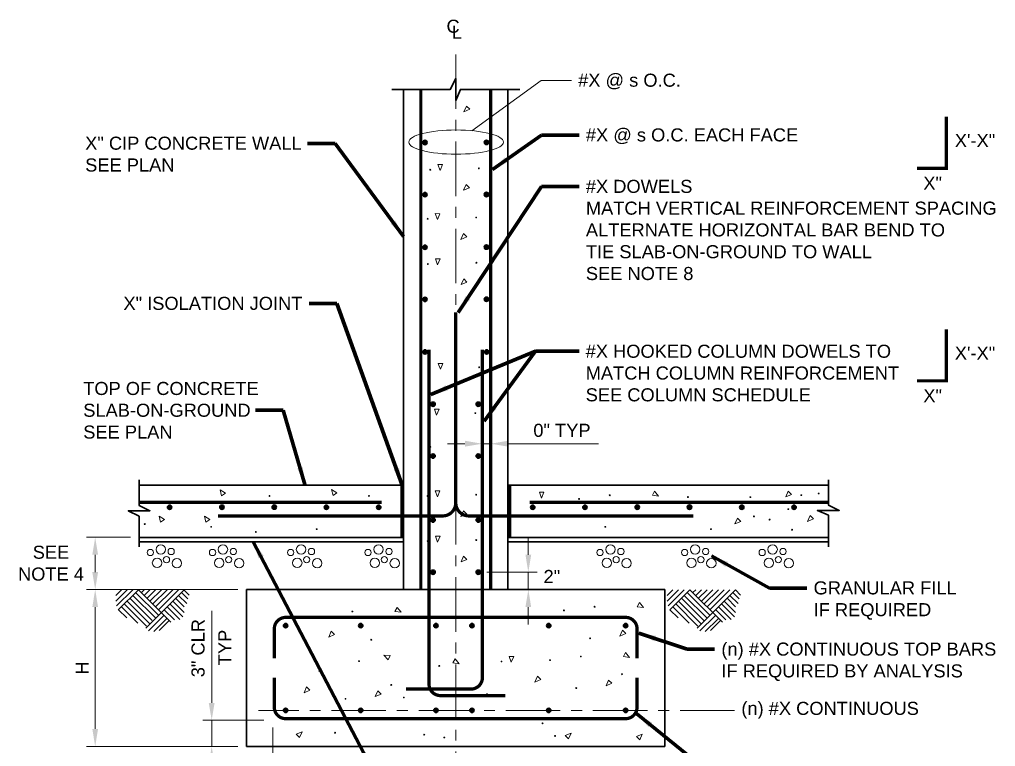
# Model space of a CAD drawing. Header units: inches. Extents: x 567 to 679, y 1933 to 2068.
# Drawn here: x 567.5 to 679.5, y 1984.3 to 2067.8 of the extents above; entities that cross this region are included whole.
import ezdxf

# ---------------------------------------------------------------- set-up
doc = ezdxf.new("R2010")
doc.units = ezdxf.units.IN
doc.header["$LTSCALE"] = 5
doc.header["$MEASUREMENT"] = 0
doc.linetypes.add('CENTER', pattern=[2, 1.25, -0.25, 0.25, -0.25])
doc.linetypes.add('HIDDEN', pattern=[0.375, 0.25, -0.125])
for name, color, linetype, lineweight in [('S-ANNO-DIMS', 1, 'Continuous', 20), ('S-ANNO-TEXT', 7, 'Continuous', 20), ('S-DELT-PATT', 7, 'Continuous', 15), ('S-DETL', 3, 'Continuous', 30), ('S-GRID', 9, 'CENTER', 20)]:
    doc.layers.add(name, color=color, linetype=linetype, lineweight=lineweight)
doc.styles.add('Romans', font='arial.ttf')
doc.dimstyles.get("Standard").update_dxf_attribs({"dimtxt": 0.18, "dimasz": 0.18, "dimexe": 0.18, "dimexo": 0.0625, "dimgap": 0.09, "dimtad": 0, "dimtih": 1, "dimtoh": 1, "dimdec": 4, "dimzin": 0, "dimdsep": 46, "dimtxsty": 'Standard', "dimcen": 0.09, "dimadec": 0, "dimazin": 0, "dimtfac": 1, "dimtdec": 4, "dimtofl": 0, "dimtmove": 0, "dimatfit": 3, "dimfxl": 1, "dimtolj": 1, "dimtzin": 0, "dimarcsym": 0})

# ---------------------------------------------------------------- blocks, each defined once
blk = doc.blocks.new('*D0')
at = {"layer": 'Defpoints', "color": 0, "transparency": 16777216}
for p in [(593.56, 2002.32), (576.19, 1984.32), (593.56, 1984.32)]:
    blk.add_point(p, dxfattribs=at)
at = {"layer": 'S-ANNO-DIMS', "transparency": 16777216}
for p, q in [((592.56, 2002.32), (575.19, 2002.32)), ((576.19, 2000.32), (576.19, 1986.32)), ((592.56, 1984.32), (575.19, 1984.32))]:
    blk.add_line(p, q, dxfattribs=at)
for points in [[(575.86, 2000.32), (576.52, 2000.32), (576.19, 2002.32)], [(575.86, 1986.32), (576.52, 1986.32), (576.19, 1984.32)]]:
    blk.add_solid(points, dxfattribs=at)
at = {"layer": 'S-ANNO-DIMS', "transparency": 16777216, "insert": (574.69, 1993.32), "char_height": 1.5, "attachment_point": 5, "rotation": 90, "style": 'Romans'}
blk.add_mtext('\\A1;H', dxfattribs=at)
blk = doc.blocks.new('*D1')
at = {"layer": 'Defpoints', "color": 0, "transparency": 16777216}
for p in [(581.23, 2008.32), (576.19, 2002.32), (593.56, 2002.32)]:
    blk.add_point(p, dxfattribs=at)
at = {"layer": 'S-ANNO-DIMS', "transparency": 16777216}
for p, q in [((580.23, 2008.32), (575.19, 2008.32)), ((576.19, 2006.32), (576.19, 2004.32)), ((592.56, 2002.32), (575.19, 2002.32))]:
    blk.add_line(p, q, dxfattribs=at)
for points in [[(575.86, 2006.32), (576.52, 2006.32), (576.19, 2008.32)], [(575.86, 2004.32), (576.52, 2004.32), (576.19, 2002.32)]]:
    blk.add_solid(points, dxfattribs=at)
blk = doc.blocks.new('*D2')
at = {"layer": 'Defpoints', "color": 0, "transparency": 16777216}
for p in [(593.56, 1984.32), (641.56, 1984.32), (593.56, 1962.74)]:
    blk.add_point(p, dxfattribs=at)
at = {"layer": 'S-ANNO-DIMS', "transparency": 16777216}
for p, q in [((593.56, 1983.32), (593.56, 1961.74)), ((641.56, 1983.32), (641.56, 1961.74)), ((639.56, 1962.74), (595.56, 1962.74))]:
    blk.add_line(p, q, dxfattribs=at)
for points in [[(595.56, 1963.07), (595.56, 1962.41), (593.56, 1962.74)], [(639.56, 1963.07), (639.56, 1962.41), (641.56, 1962.74)]]:
    blk.add_solid(points, dxfattribs=at)
at = {"layer": 'S-ANNO-DIMS', "transparency": 16777216, "insert": (617.56, 1964.24), "char_height": 1.5, "attachment_point": 5, "style": 'Romans'}
blk.add_mtext('\\A1;B', dxfattribs=at)
blk = doc.blocks.new('*D3')
at = {"layer": 'Defpoints', "color": 0, "transparency": 16777216}
for p in [(596.56, 1987.32), (589.56, 1984.32), (593.56, 1984.32)]:
    blk.add_point(p, dxfattribs=at)
at = {"layer": 'S-ANNO-DIMS', "transparency": 16777216}
for p, q in [((589.56, 1989.32), (589.56, 1999.89)), ((595.56, 1987.32), (588.56, 1987.32)), ((589.56, 1984.32), (589.56, 1987.32)), ((592.56, 1984.32), (588.56, 1984.32)), ((589.56, 1982.32), (589.56, 1980.32))]:
    blk.add_line(p, q, dxfattribs=at)
for points in [[(589.22, 1989.32), (589.89, 1989.32), (589.56, 1987.32)], [(589.22, 1982.32), (589.89, 1982.32), (589.56, 1984.32)]]:
    blk.add_solid(points, dxfattribs=at)
at = {"layer": 'S-ANNO-DIMS', "transparency": 16777216, "insert": (588, 1995.6), "char_height": 1.5, "attachment_point": 5, "rotation": 90, "style": 'Romans'}
blk.add_mtext('\\A1;3" CLR', dxfattribs=at)
blk = doc.blocks.new('*D4')
at = {"layer": 'Defpoints', "color": 0, "transparency": 16777216}
for p in [(596.56, 1987.5), (593.56, 1981.58), (593.56, 1967.5)]:
    blk.add_point(p, dxfattribs=at)
at = {"layer": 'S-ANNO-DIMS', "transparency": 16777216}
for p, q in [((596.56, 1986.5), (596.56, 1966.5)), ((593.56, 1980.58), (593.56, 1966.5)), ((591.56, 1967.5), (589.56, 1967.5)), ((593.56, 1967.5), (596.56, 1967.5)), ((598.56, 1967.5), (609.12, 1967.5))]:
    blk.add_line(p, q, dxfattribs=at)
for points in [[(591.56, 1967.84), (591.56, 1967.17), (593.56, 1967.5)], [(598.56, 1967.84), (598.56, 1967.17), (596.56, 1967.5)]]:
    blk.add_solid(points, dxfattribs=at)
at = {"layer": 'S-ANNO-DIMS', "transparency": 16777216, "insert": (604.84, 1969.06), "char_height": 1.5, "attachment_point": 5, "style": 'Romans'}
blk.add_mtext('\\A1;3" CLR', dxfattribs=at)
blk = doc.blocks.new('*D5')
at = {"layer": 'Defpoints', "color": 0, "transparency": 16777216}
for p in [(620.14, 2004.32), (623.56, 2002.32), (625.89, 2002.32)]:
    blk.add_point(p, dxfattribs=at)
at = {"layer": 'S-ANNO-DIMS', "transparency": 16777216}
for p, q in [((625.89, 2006.32), (625.89, 2008.32)), ((621.14, 2004.32), (626.89, 2004.32)), ((625.89, 2004.32), (625.89, 2002.32)), ((624.56, 2002.32), (626.89, 2002.32)), ((625.89, 2000.32), (625.89, 1998.32))]:
    blk.add_line(p, q, dxfattribs=at)
for points in [[(625.56, 2006.32), (626.22, 2006.32), (625.89, 2004.32)], [(625.56, 2000.32), (626.22, 2000.32), (625.89, 2002.32)]]:
    blk.add_solid(points, dxfattribs=at)
blk = doc.blocks.new('*D6')
at = {"layer": 'Defpoints', "color": 0, "transparency": 16777216}
for p in [(621.56, 2031.02), (620.62, 2029.85), (620.62, 2019.06)]:
    blk.add_point(p, dxfattribs=at)
at = {"layer": 'S-ANNO-DIMS', "transparency": 16777216}
for p, q in [((621.56, 2030.02), (621.56, 2018.06)), ((620.62, 2028.85), (620.62, 2018.06)), ((618.62, 2019.06), (616.62, 2019.06)), ((620.62, 2019.06), (621.56, 2019.06)), ((623.56, 2019.06), (633.94, 2019.06))]:
    blk.add_line(p, q, dxfattribs=at)
for points in [[(618.62, 2019.4), (618.62, 2018.73), (620.62, 2019.06)], [(623.56, 2019.4), (623.56, 2018.73), (621.56, 2019.06)]]:
    blk.add_solid(points, dxfattribs=at)
at = {"layer": 'S-ANNO-DIMS', "transparency": 16777216, "insert": (629.75, 2020.59), "char_height": 1.5, "attachment_point": 5, "style": 'Romans'}
blk.add_mtext('\\A1;0" TYP', dxfattribs=at)

msp = doc.modelspace()

# ---------------------------------------------------------------- hatches: boundary and pattern name
at = {"layer": 'S-DETL', "linetype": 'Continuous'}
h = msp.add_hatch(color=256, dxfattribs=at)
h.dxf.hatch_style = 1
h.paths.add_polyline_path([(621.0897026, 2053.8977743), (621.0897026, 2053.3977743, 0.4142135624), (621.3397026, 2053.6477743, 0.4142135624)])
h.paths.add_polyline_path([(621.0897026, 2053.8977743, 0.4142135624), (620.8397026, 2053.6477743, 0.4142135624), (621.0897026, 2053.3977743)])
h = msp.add_hatch(color=256, dxfattribs=at)
h.dxf.hatch_style = 1
h.paths.add_polyline_path([(614.0318544, 2053.8856153), (614.0318544, 2053.3856153, 0.4142135624), (614.2818544, 2053.6356153, 0.4142135624)])
h.paths.add_polyline_path([(614.0318544, 2053.8856153, 0.4142135624), (613.7818544, 2053.6356153, 0.4142135624), (614.0318544, 2053.3856153)])
h = msp.add_hatch(color=256, dxfattribs=at)
h.dxf.hatch_style = 1
h.paths.add_polyline_path([(614.0318544, 2047.9045669), (614.0318544, 2047.4045669, 0.4142135624), (614.2818544, 2047.6545669, 0.4142135624)])
h.paths.add_polyline_path([(614.0318544, 2047.9045669, 0.4142135624), (613.7818544, 2047.6545669, 0.4142135624), (614.0318544, 2047.4045669)])
h = msp.add_hatch(color=256, dxfattribs=at)
h.dxf.hatch_style = 1
h.paths.add_polyline_path([(621.0897026, 2047.9167259), (621.0897026, 2047.4167259, 0.4142135624), (621.3397026, 2047.6667259, 0.4142135624)])
h.paths.add_polyline_path([(621.0897026, 2047.9167259, 0.4142135624), (620.8397026, 2047.6667259, 0.4142135624), (621.0897026, 2047.4167259)])
h = msp.add_hatch(color=256, dxfattribs=at)
h.dxf.hatch_style = 1
h.paths.add_polyline_path([(614.0318544, 2041.8644838), (614.0318544, 2041.3644838, 0.4142135624), (614.2818544, 2041.6144838, 0.4142135624)])
h.paths.add_polyline_path([(614.0318544, 2041.8644838, 0.4142135624), (613.7818544, 2041.6144838, 0.4142135624), (614.0318544, 2041.3644838)])
h = msp.add_hatch(color=256, dxfattribs=at)
h.dxf.hatch_style = 1
h.paths.add_polyline_path([(621.0897026, 2041.8766428), (621.0897026, 2041.3766428, 0.4142135624), (621.3397026, 2041.6266428, 0.4142135624)])
h.paths.add_polyline_path([(621.0897026, 2041.8766428, 0.4142135624), (620.8397026, 2041.6266428, 0.4142135624), (621.0897026, 2041.3766428)])
h = msp.add_hatch(color=256, dxfattribs=at)
h.dxf.hatch_style = 1
h.paths.add_polyline_path([(614.0318544, 2035.8830103), (614.0318544, 2035.3830103, 0.4142135624), (614.2818544, 2035.6330103, 0.4142135624)])
h.paths.add_polyline_path([(614.0318544, 2035.8830103, 0.4142135624), (613.7818544, 2035.6330103, 0.4142135624), (614.0318544, 2035.3830103)])
h = msp.add_hatch(color=256, dxfattribs=at)
h.dxf.hatch_style = 1
h.paths.add_polyline_path([(621.0897026, 2035.8951694), (621.0897026, 2035.3951694, 0.4142135624), (621.3397026, 2035.6451694, 0.4142135624)])
h.paths.add_polyline_path([(621.0897026, 2035.8951694, 0.4142135624), (620.8397026, 2035.6451694, 0.4142135624), (621.0897026, 2035.3951694)])
h = msp.add_hatch(color=256, dxfattribs=at)
h.dxf.hatch_style = 1
h.paths.add_polyline_path([(614.0318544, 2029.8542033), (614.0318544, 2029.3542033, 0.4142135624), (614.2818544, 2029.6042033, 0.4142135624)])
h.paths.add_polyline_path([(614.0318544, 2029.8542033, 0.4142135624), (613.7818544, 2029.6042033, 0.4142135624), (614.0318544, 2029.3542033)])
h = msp.add_hatch(color=256, dxfattribs=at)
h.dxf.hatch_style = 1
h.paths.add_polyline_path([(621.1050406, 2029.8542033), (621.1050406, 2029.3542033, -0.4142135624), (620.8550406, 2029.6042033, -0.4142135624)])
h.paths.add_polyline_path([(621.1050406, 2029.8542033, -0.4142135624), (621.3550406, 2029.6042033, -0.4142135624), (621.1050406, 2029.3542033)])
h = msp.add_hatch(color=256, dxfattribs=at)
h.dxf.hatch_style = 1
h.paths.add_polyline_path([(614.9666817, 2023.8497471), (614.9666817, 2023.3497471, 0.4142135624), (615.2166817, 2023.5997471, 0.4142135624)])
h.paths.add_polyline_path([(614.9666817, 2023.8497471, 0.4142135624), (614.7166817, 2023.5997471, 0.4142135624), (614.9666817, 2023.3497471)])
h = msp.add_hatch(color=256, dxfattribs=at)
h.dxf.hatch_style = 1
h.paths.add_polyline_path([(620.1430069, 2023.8497471), (620.1430069, 2023.3497471, 0.4142135624), (620.3930069, 2023.5997471, 0.4142135624)])
h.paths.add_polyline_path([(620.1430069, 2023.8497471, 0.4142135624), (619.8930069, 2023.5997471, 0.4142135624), (620.1430069, 2023.3497471)])
h = msp.add_hatch(color=256, dxfattribs=at)
h.dxf.hatch_style = 1
h.paths.add_polyline_path([(614.9666817, 2017.8910438), (614.9666817, 2017.3910438, 0.4142135624), (615.2166817, 2017.6410438, 0.4142135624)])
h.paths.add_polyline_path([(614.9666817, 2017.8910438, 0.4142135624), (614.7166817, 2017.6410438, 0.4142135624), (614.9666817, 2017.3910438)])
h = msp.add_hatch(color=256, dxfattribs=at)
h.dxf.hatch_style = 1
h.paths.add_polyline_path([(620.1430069, 2017.8910438), (620.1430069, 2017.3910438, 0.4142135624), (620.3930069, 2017.6410438, 0.4142135624)])
h.paths.add_polyline_path([(620.1430069, 2017.8910438, 0.4142135624), (619.8930069, 2017.6410438, 0.4142135624), (620.1430069, 2017.3910438)])
h = msp.add_hatch(color=256, dxfattribs=at)
h.dxf.hatch_style = 1
h.paths.add_polyline_path([(584.7249284, 2012.0164401), (584.7249284, 2011.5164401, 0.4142135624), (584.9749284, 2011.7664401, 0.4142135624)])
h.paths.add_polyline_path([(584.7249284, 2012.0164401, 0.4142135624), (584.4749284, 2011.7664401, 0.4142135624), (584.7249284, 2011.5164401)])
h = msp.add_hatch(color=256, dxfattribs=at)
h.dxf.hatch_style = 1
h.paths.add_polyline_path([(590.7308713, 2012.0282776), (590.7308713, 2011.5282776, 0.4142135624), (590.9808713, 2011.7782776, 0.4142135624)])
h.paths.add_polyline_path([(590.7308713, 2012.0282776, 0.4142135624), (590.4808713, 2011.7782776, 0.4142135624), (590.7308713, 2011.5282776)])
h = msp.add_hatch(color=256, dxfattribs=at)
h.dxf.hatch_style = 1
h.paths.add_polyline_path([(596.735004, 2012.0327848), (596.735004, 2011.5327848, 0.4142135624), (596.985004, 2011.7827848, 0.4142135624)])
h.paths.add_polyline_path([(596.735004, 2012.0327848, 0.4142135624), (596.485004, 2011.7827848, 0.4142135624), (596.735004, 2011.5327848)])
h = msp.add_hatch(color=256, dxfattribs=at)
h.dxf.hatch_style = 1
h.paths.add_polyline_path([(602.7200138, 2012.0233998), (602.7200138, 2011.5233998, 0.4142135624), (602.9700138, 2011.7733998, 0.4142135624)])
h.paths.add_polyline_path([(602.7200138, 2012.0233998, 0.4142135624), (602.4700138, 2011.7733998, 0.4142135624), (602.7200138, 2011.5233998)])
h = msp.add_hatch(color=256, dxfattribs=at)
h.dxf.hatch_style = 1
h.paths.add_polyline_path([(608.7258887, 2012.0246479), (608.7258887, 2011.5246479, 0.4142135624), (608.9758887, 2011.7746479, 0.4142135624)])
h.paths.add_polyline_path([(608.7258887, 2012.0246479, 0.4142135624), (608.4758887, 2011.7746479, 0.4142135624), (608.7258887, 2011.5246479)])
h = msp.add_hatch(color=256, dxfattribs=at)
h.dxf.hatch_style = 1
h.paths.add_polyline_path([(626.3933817, 2012.0231437), (626.3933817, 2011.5231437, 0.4142135624), (626.6433817, 2011.7731437, 0.4142135624)])
h.paths.add_polyline_path([(626.3933817, 2012.0231437, 0.4142135624), (626.1433817, 2011.7731437, 0.4142135624), (626.3933817, 2011.5231437)])
h = msp.add_hatch(color=256, dxfattribs=at)
h.dxf.hatch_style = 1
h.paths.add_polyline_path([(632.3867349, 2012.0231055), (632.3867349, 2011.5231055, 0.4142135624), (632.6367349, 2011.7731055, 0.4142135624)])
h.paths.add_polyline_path([(632.3867349, 2012.0231055, 0.4142135624), (632.1367349, 2011.7731055, 0.4142135624), (632.3867349, 2011.5231055)])
h = msp.add_hatch(color=256, dxfattribs=at)
h.dxf.hatch_style = 1
h.paths.add_polyline_path([(638.3874785, 2012.0296892), (638.3874785, 2011.5296892, 0.4142135624), (638.6374785, 2011.7796892, 0.4142135624)])
h.paths.add_polyline_path([(638.3874785, 2012.0296892, 0.4142135624), (638.1374785, 2011.7796892, 0.4142135624), (638.3874785, 2011.5296892)])
h = msp.add_hatch(color=256, dxfattribs=at)
h.dxf.hatch_style = 1
h.paths.add_polyline_path([(644.387147, 2012.0291878), (644.387147, 2011.5291878, 0.4142135624), (644.637147, 2011.7791878, 0.4142135624)])
h.paths.add_polyline_path([(644.387147, 2012.0291878, 0.4142135624), (644.137147, 2011.7791878, 0.4142135624), (644.387147, 2011.5291878)])
h = msp.add_hatch(color=256, dxfattribs=at)
h.dxf.hatch_style = 1
h.paths.add_polyline_path([(650.3878226, 2012.0247514), (650.3878226, 2011.5247514, 0.4142135624), (650.6378226, 2011.7747514, 0.4142135624)])
h.paths.add_polyline_path([(650.3878226, 2012.0247514, 0.4142135624), (650.1378226, 2011.7747514, 0.4142135624), (650.3878226, 2011.5247514)])
h = msp.add_hatch(color=256, dxfattribs=at)
h.dxf.hatch_style = 1
h.paths.add_polyline_path([(656.3884982, 2012.0203151), (656.3884982, 2011.5203151, 0.4142135624), (656.6384982, 2011.7703151, 0.4142135624)])
h.paths.add_polyline_path([(656.3884982, 2012.0203151, 0.4142135624), (656.1384982, 2011.7703151, 0.4142135624), (656.3884982, 2011.5203151)])
h = msp.add_hatch(color=256, dxfattribs=at)
h.dxf.hatch_style = 1
h.paths.add_polyline_path([(614.9666817, 2010.5525389), (614.9666817, 2010.0525389, 0.4142135624), (615.2166817, 2010.3025389, 0.4142135624)])
h.paths.add_polyline_path([(614.9666817, 2010.5525389, 0.4142135624), (614.7166817, 2010.3025389, 0.4142135624), (614.9666817, 2010.0525389)])
h = msp.add_hatch(color=256, dxfattribs=at)
h.dxf.hatch_style = 1
h.paths.add_polyline_path([(620.1430069, 2010.5525389), (620.1430069, 2010.0525389, 0.4142135624), (620.3930069, 2010.3025389, 0.4142135624)])
h.paths.add_polyline_path([(620.1430069, 2010.5525389, 0.4142135624), (619.8930069, 2010.3025389, 0.4142135624), (620.1430069, 2010.0525389)])
h = msp.add_hatch(color=256, dxfattribs=at)
h.dxf.hatch_style = 1
h.paths.add_polyline_path([(614.9666817, 2004.5671912), (614.9666817, 2004.0671912, 0.4142135624), (615.2166817, 2004.3171912, 0.4142135624)])
h.paths.add_polyline_path([(614.9666817, 2004.5671912, 0.4142135624), (614.7166817, 2004.3171912, 0.4142135624), (614.9666817, 2004.0671912)])
h = msp.add_hatch(color=256, dxfattribs=at)
h.dxf.hatch_style = 1
h.paths.add_polyline_path([(620.1430069, 2004.5671912), (620.1430069, 2004.0671912, 0.4142135624), (620.3930069, 2004.3171912, 0.4142135624)])
h.paths.add_polyline_path([(620.1430069, 2004.5671912, 0.4142135624), (619.8930069, 2004.3171912, 0.4142135624), (620.1430069, 2004.0671912)])
h = msp.add_hatch(color=256, dxfattribs=at)
h.dxf.hatch_style = 1
h.paths.add_polyline_path([(598.0384651, 1997.9311074), (598.0384651, 1998.4311074, -0.4142135624), (598.2884651, 1998.1811074, -0.4142135624)])
h.paths.add_polyline_path([(598.0384651, 1997.9311074, -0.4142135624), (597.7884651, 1998.1811074, -0.4142135624), (598.0384651, 1998.4311074)])
h = msp.add_hatch(color=256, dxfattribs=at)
h.dxf.hatch_style = 1
h.paths.add_polyline_path([(606.6628767, 1997.9311074), (606.6628767, 1998.4311074, -0.4142135624), (606.9128767, 1998.1811074, -0.4142135624)])
h.paths.add_polyline_path([(606.6628767, 1997.9311074, -0.4142135624), (606.4128767, 1998.1811074, -0.4142135624), (606.6628767, 1998.4311074)])
h = msp.add_hatch(color=256, dxfattribs=at)
h.dxf.hatch_style = 1
h.paths.add_polyline_path([(615.2872884, 1997.9311074), (615.2872884, 1998.4311074, -0.4142135624), (615.5372884, 1998.1811074, -0.4142135624)])
h.paths.add_polyline_path([(615.2872884, 1997.9311074, -0.4142135624), (615.0372884, 1998.1811074, -0.4142135624), (615.2872884, 1998.4311074)])
h = msp.add_hatch(color=256, dxfattribs=at)
h.dxf.hatch_style = 1
h.paths.add_polyline_path([(619.4208233, 1997.9311074), (619.4208233, 1998.4311074, -0.4142135624), (619.6708233, 1998.1811074, -0.4142135624)])
h.paths.add_polyline_path([(619.4208233, 1997.9311074, -0.4142135624), (619.1708233, 1998.1811074, -0.4142135624), (619.4208233, 1998.4311074)])
h = msp.add_hatch(color=256, dxfattribs=at)
h.dxf.hatch_style = 1
h.paths.add_polyline_path([(628.2382901, 1997.9311074), (628.2382901, 1998.4311074, -0.4142135624), (628.4882901, 1998.1811074, -0.4142135624)])
h.paths.add_polyline_path([(628.2382901, 1997.9311074, -0.4142135624), (627.9882901, 1998.1811074, -0.4142135624), (628.2382901, 1998.4311074)])
h = msp.add_hatch(color=256, dxfattribs=at)
h.dxf.hatch_style = 1
h.paths.add_polyline_path([(637.0557566, 1997.9339676), (637.0557566, 1998.4339676, -0.4142135624), (637.3057566, 1998.1839676, -0.4142135624)])
h.paths.add_polyline_path([(637.0557566, 1997.9339676, -0.4142135624), (636.8057566, 1998.1839676, -0.4142135624), (637.0557566, 1998.4339676)])
h = msp.add_hatch(color=256, dxfattribs=at)
h.dxf.hatch_style = 1
h.paths.add_polyline_path([(598.0384651, 1988.7032751), (598.0384651, 1988.2032751, 0.4142135624), (598.2884651, 1988.4532751, 0.4142135624)])
h.paths.add_polyline_path([(598.0384651, 1988.7032751, 0.4142135624), (597.7884651, 1988.4532751, 0.4142135624), (598.0384651, 1988.2032751)])
h = msp.add_hatch(color=256, dxfattribs=at)
h.dxf.hatch_style = 1
h.paths.add_polyline_path([(606.6628767, 1988.7032751), (606.6628767, 1988.2032751, 0.4142135624), (606.9128767, 1988.4532751, 0.4142135624)])
h.paths.add_polyline_path([(606.6628767, 1988.7032751, 0.4142135624), (606.4128767, 1988.4532751, 0.4142135624), (606.6628767, 1988.2032751)])
h = msp.add_hatch(color=256, dxfattribs=at)
h.dxf.hatch_style = 1
h.paths.add_polyline_path([(615.2872884, 1988.7032751), (615.2872884, 1988.2032751, 0.4142135624), (615.5372884, 1988.4532751, 0.4142135624)])
h.paths.add_polyline_path([(615.2872884, 1988.7032751, 0.4142135624), (615.0372884, 1988.4532751, 0.4142135624), (615.2872884, 1988.2032751)])
h = msp.add_hatch(color=256, dxfattribs=at)
h.dxf.hatch_style = 1
h.paths.add_polyline_path([(619.4208233, 1988.7032751), (619.4208233, 1988.2032751, 0.4142135624), (619.6708233, 1988.4532751, 0.4142135624)])
h.paths.add_polyline_path([(619.4208233, 1988.7032751, 0.4142135624), (619.1708233, 1988.4532751, 0.4142135624), (619.4208233, 1988.2032751)])
h = msp.add_hatch(color=256, dxfattribs=at)
h.dxf.hatch_style = 1
h.paths.add_polyline_path([(628.2382901, 1988.7032751), (628.2382901, 1988.2032751, 0.4142135624), (628.4882901, 1988.4532751, 0.4142135624)])
h.paths.add_polyline_path([(628.2382901, 1988.7032751, 0.4142135624), (627.9882901, 1988.4532751, 0.4142135624), (628.2382901, 1988.2032751)])
h = msp.add_hatch(color=256, dxfattribs=at)
h.dxf.hatch_style = 1
h.paths.add_polyline_path([(637.0557566, 1988.7004149), (637.0557566, 1988.2004149, 0.4142135624), (637.3057566, 1988.4504149, 0.4142135624)])
h.paths.add_polyline_path([(637.0557566, 1988.7004149, 0.4142135624), (636.8057566, 1988.4504149, 0.4142135624), (637.0557566, 1988.2004149)])

# ---------------------------------------------------------------- linework, layer by layer
at = {"layer": 'S-ANNO-TEXT'}
msp.add_lwpolyline([(630.8291494, 2060.7603959), (627.361979, 2060.7603959), (619.4098193, 2054.9920334)], dxfattribs=at)
msp.add_ellipse((617.6030965, 2053.6814672), major_axis=(-5.4264334, 0), ratio=0.2561286382, dxfattribs=at)
at = {"layer": 'S-DELT-PATT'}
for p, q in [((578.5395537, 2000.9953287), (579.8505339, 2002.3063089)), ((578.5395537, 2001.6508188), (579.1950438, 2002.3063089)), ((578.6501676, 2000.4504525), (580.5060241, 2002.3063089)), ((578.8415298, 1999.9863245), (581.1615142, 2002.3063089)), ((580.178279, 2001.3230738), (582.7367307, 1998.7646139)), ((580.5060241, 2001.6508188), (583.1326713, 1999.0241716)), ((580.8337691, 2001.9785639), (583.4433655, 1999.3689676)), ((581.1615142, 2002.3063089), (584.879233, 1998.5885902)), ((581.4892593, 2001.9785639), (581.8170043, 2002.3063089)), ((581.8170043, 2001.6508188), (582.4724944, 2002.3063089)), ((581.9919792, 1997.8928529), (586.4054352, 2002.3063089)), ((582.1447494, 2001.3230738), (583.1279846, 2002.3063089)), ((582.4724944, 2000.9953287), (583.7834747, 2002.3063089)), ((582.8002395, 2000.6675836), (584.4389648, 2002.3063089)), ((583.1279846, 2000.3398386), (585.094455, 2002.3063089)), ((583.4557296, 2000.0120935), (585.7499451, 2002.3063089)), ((585.4222, 2001.3230738), (586.4054352, 2000.3398386)), ((585.7499451, 2001.6508188), (586.6922695, 2000.7084862)), ((586.0776901, 2001.9785639), (586.8154361, 2001.2408097)), ((586.3733162, 2002.2741899), (586.9576283, 2001.6898696)), ((641.8171674, 2000.9953287), (643.1281477, 2002.3063089)), ((641.8171674, 2001.6508188), (642.4726576, 2002.3063089)), ((641.9277814, 2000.4504525), (643.7836378, 2002.3063089)), ((642.1191435, 1999.9863245), (644.439128, 2002.3063089)), ((643.4558928, 2001.3230738), (646.0143445, 1998.7646139)), ((643.7836378, 2001.6508188), (646.4102851, 1999.0241716)), ((644.1113829, 2001.9785639), (646.7209792, 1999.3689676)), ((644.439128, 2002.3063089), (648.1568467, 1998.5885902)), ((644.766873, 2001.9785639), (645.0946181, 2002.3063089)), ((645.0946181, 2001.6508188), (645.7501082, 2002.3063089)), ((645.269593, 1997.8928529), (649.683049, 2002.3063089)), ((645.4223631, 2001.3230738), (646.4055983, 2002.3063089)), ((645.7501082, 2000.9953287), (647.0610885, 2002.3063089)), ((646.0778533, 2000.6675836), (647.7165786, 2002.3063089)), ((646.4055983, 2000.3398386), (648.3720687, 2002.3063089)), ((646.7333434, 2000.0120935), (649.0275588, 2002.3063089)), ((648.6998138, 2001.3230738), (649.683049, 2000.3398386)), ((649.0275588, 2001.6508188), (649.9698833, 2000.7084862)), ((649.3553039, 2001.9785639), (650.0930499, 2001.2408097)), ((649.65093, 2002.2741899), (650.235242, 2001.6898696)), ((579.1950438, 2000.3398386), (581.0715727, 1998.4633014)), ((579.5227889, 2000.6675836), (582.0812406, 1998.1091237)), ((579.8505339, 2000.9953287), (582.4260366, 1998.419826)), ((584.4389648, 2000.3398386), (585.8927272, 1998.886068)), ((584.7667099, 2000.6675836), (586.2545742, 1999.1797194)), ((585.094455, 2000.9953287), (586.4054352, 1999.6843484)), ((642.4726576, 2000.3398386), (644.3491865, 1998.4633014)), ((642.8004026, 2000.6675836), (645.3588543, 1998.1091237)), ((643.1281477, 2000.9953287), (645.7036503, 1998.419826)), ((647.7165786, 2000.3398386), (649.170341, 1998.886068)), ((648.0443237, 2000.6675836), (649.5321879, 1999.1797194)), ((648.3720687, 2000.9953287), (649.683049, 1999.6843484)), ((578.8672987, 2000.0120935), (579.80619, 1999.0732022)), ((582.3035255, 1997.5812985), (584.0424261, 1999.3201991)), ((584.1112198, 2000.0120935), (585.2751654, 1998.8481397)), ((642.1449125, 2000.0120935), (643.0838038, 1999.0732022)), ((645.5811392, 1997.5812985), (647.3200398, 1999.3201991)), ((647.3888335, 2000.0120935), (648.5527792, 1998.8481397)), ((582.9002099, 1997.4960602), (584.3833875, 1998.9792377)), ((583.5139372, 1997.6324431), (584.6220596, 1998.7405656)), ((646.1778237, 1997.4960602), (647.6610012, 1998.9792377)), ((646.7915509, 1997.6324431), (647.8996734, 1998.7405656))]:
    msp.add_line(p, q, dxfattribs=at)
at = {"layer": 'S-DELT-PATT', "flags": 128}
for points in [[(619.1777814, 2057.4457128), (618.5035184, 2057.1580625), (618.8028887, 2057.8206056)], [(616.0440133, 2051.0973788), (615.7633646, 2050.4201716), (615.5138653, 2051.1030595)], [(619.1326118, 2048.4397027), (618.4583489, 2048.1520523), (618.7577191, 2048.8145954)], [(615.743235, 2045.4628528), (615.4625863, 2044.7856457), (615.213087, 2045.4685336)], [(618.8318335, 2042.8051767), (618.1575706, 2042.5175264), (618.4569408, 2043.1800695)], [(615.7636247, 2040.2677897), (615.482976, 2039.5905825), (615.2334768, 2040.2734705)], [(618.8522233, 2037.6101136), (618.1779603, 2037.3224633), (618.4773305, 2037.9850063)], [(616.0817061, 2028.2793588), (615.8010574, 2027.6021516), (615.5515581, 2028.2850396)], [(615.6439746, 2023.0100218), (615.3633259, 2022.3328146), (615.1138267, 2023.0157026)], [(591.1335065, 2013.3775975), (590.519437, 2013.7779623), (590.6992098, 2013.0734996)], [(603.9250738, 2013.4086809), (603.3110043, 2013.8090457), (603.4907771, 2013.1045831)], [(615.7357582, 2013.6388227), (615.4551095, 2012.9616155), (615.2056103, 2013.6445035)], [(640.3774299, 2013.6208164), (640.8437623, 2013.0552129), (640.1236485, 2013.155323)], [(656.09747, 2013.235837), (655.423207, 2012.9481867), (655.7225772, 2013.6107297)], [(627.6851077, 2013.5047427), (627.404459, 2012.8275355), (627.1549598, 2013.5104234)], [(618.8243568, 2010.9811466), (618.1500938, 2010.6934963), (618.4494641, 2011.3560393)], [(584.1365687, 2010.3571556), (583.5224993, 2010.7575204), (583.702272, 2010.0530577)], [(589.3315846, 2010.3571556), (588.7175152, 2010.7575204), (588.8972879, 2010.0530577)], [(650.2638195, 2010.1457897), (649.5895565, 2009.8581394), (649.8889267, 2010.5206824)], [(658.6152186, 2010.4320621), (657.9409557, 2010.1444118), (658.2403259, 2010.8069548)], [(615.756148, 2008.4437596), (615.4754993, 2007.7665524), (615.226, 2008.4494404)], [(618.8447465, 2005.7860835), (618.1704836, 2005.4984332), (618.4698538, 2006.1609762)], [(610.8383043, 2000.2757111), (611.3046367, 1999.7101076), (610.584523, 1999.8102177)], [(638.6395489, 2000.8204159), (639.1058814, 2000.2548124), (638.3857676, 2000.3549225)], [(603.6583579, 1997.1633576), (602.9840949, 1996.8757073), (603.2834652, 1997.5382504)], [(637.0694867, 1997.2751586), (636.3952238, 1996.9875083), (636.694594, 1997.6500513)], [(610.0411458, 1994.7409435), (609.3091636, 1994.7806349), (609.8170827, 1994.2604387)], [(624.2193675, 1994.6525948), (623.9387188, 1993.9753876), (623.6892196, 1994.6582756)], [(637.052014, 1995.1072722), (637.5183464, 1994.5416687), (636.7982327, 1994.6417787)], [(617.4956244, 1994.3624894), (617.9619568, 1993.7968859), (617.241843, 1993.8969959)], [(627.3079661, 1991.9949187), (626.6337031, 1991.7072684), (626.9330734, 1992.3698114)], [(635.4819518, 1991.5620149), (634.8076888, 1991.2743645), (635.1070591, 1991.9369076)], [(600.8312493, 1990.7685096), (600.1569863, 1990.4808593), (600.4563565, 1991.1434023)], [(609.005235, 1990.3356058), (608.330972, 1990.0479554), (608.6303423, 1990.7104985)], [(599.2546688, 1985.719428), (599.9289317, 1986.0070783), (599.6295615, 1985.3445353)], [(630.1234574, 1985.5646678), (630.7977203, 1985.8523181), (630.4983501, 1985.1897751)], [(638.2974431, 1985.4480228), (638.9717061, 1985.7356731), (638.6723358, 1985.0731301)]]:
    msp.add_lwpolyline(points, close=True, dxfattribs=at)
for points in [[(614.6939772, 2050.5150917, -1), (614.5902972, 2050.5150917, -1)], [(620.2620544, 2050.6603517, -1), (620.1583744, 2050.6603517, -1)], [(619.9612761, 2045.0258258, -1), (619.8575961, 2045.0258258, -1)], [(614.3931989, 2044.8805658, -1), (614.2895189, 2044.8805658, -1)], [(614.4135887, 2039.6855027, -1), (614.3099087, 2039.6855027, -1)], [(619.9816658, 2039.8307626, -1), (619.8779858, 2039.8307626, -1)], [(620.2997472, 2027.8423317, -1), (620.1960672, 2027.8423317, -1)], [(619.8620157, 2022.5729947, -1), (619.7583357, 2022.5729947, -1)], [(614.6865005, 2018.6910616, -1), (614.5828205, 2018.6910616, -1)], [(596.2482078, 2013.0737683, -1), (596.1445278, 2013.0737683, -1)], [(607.6624206, 2013.0737683, -1), (607.5587406, 2013.0737683, -1)], [(614.3857222, 2013.0565357, -1), (614.2820422, 2013.0565357, -1)], [(619.9537993, 2013.2017956, -1), (619.8501193, 2013.2017956, -1)], [(635.2895047, 2013.1519936, -1), (635.1858247, 2013.1519936, -1)], [(644.2614739, 2012.9438136, -1), (644.1577939, 2012.9438136, -1)], [(651.4240324, 2012.9259226, -1), (651.3203524, 2012.9259226, -1)], [(657.261506, 2013.1585196, -1), (657.157826, 2013.1585196, -1)], [(659.2583819, 2013.3520143, -1), (659.1547019, 2013.3520143, -1)], [(655.7752831, 2011.5482442, -1), (655.6716031, 2011.5482442, -1)], [(651.8358781, 2010.7252111, -1), (651.7321981, 2010.7252111, -1)], [(653.6340416, 2010.3501006, -1), (653.5303616, 2010.3501006, -1)], [(581.9274872, 2009.8438969, -1), (581.8238072, 2009.8438969, -1)], [(589.5442388, 2009.5264523, -1), (589.4405588, 2009.5264523, -1)], [(601.6668596, 2009.2580731, -1), (601.5631796, 2009.2580731, -1)], [(634.7710981, 2009.5264523, -1), (634.6674181, 2009.5264523, -1)], [(646.8937189, 2009.2580731, -1), (646.7900389, 2009.2580731, -1)], [(656.2050318, 2009.1865044, -1), (656.1013518, 2009.1865044, -1)], [(594.6771088, 2008.932528, -1), (594.5734288, 2008.932528, -1)], [(619.974189, 2008.0067325, -1), (619.870509, 2008.0067325, -1)], [(614.4061119, 2007.8614726, -1), (614.3024319, 2007.8614726, -1)], [(633.5516238, 2000.3515931, -1), (633.4479438, 2000.3515931, -1)], [(605.7503792, 1999.8068883, -1), (605.6466992, 1999.8068883, -1)], [(630.0249435, 1999.9287115, -1), (629.9212635, 1999.9287115, -1)], [(638.2797823, 1998.3184361, -1), (638.1761023, 1998.3184361, -1)], [(607.9174678, 1996.5597661, -1), (607.8137878, 1996.5597661, -1)], [(633.0332172, 1996.7260518, -1), (632.9295372, 1996.7260518, -1)], [(631.9640888, 1994.6384493, -1), (631.8604088, 1994.6384493, -1)], [(606.5202523, 1994.1000766, -1), (606.4165723, 1994.1000766, -1)], [(615.7279611, 1993.5561548, -1), (615.6242811, 1993.5561548, -1)], [(622.8693315, 1994.0703078, -1), (622.7656515, 1994.0703078, -1)], [(628.4374086, 1994.2155677, -1), (628.3337286, 1994.2155677, -1)], [(601.9606918, 1992.9891586, -1), (601.8570118, 1992.9891586, -1)], [(636.6922473, 1992.6052923, -1), (636.5885673, 1992.6052923, -1)], [(610.2155305, 1991.3788832, -1), (610.1118505, 1991.3788832, -1)], [(621.2087146, 1990.3028473, -1), (621.1050346, 1990.3028473, -1)], [(631.4456823, 1991.012908, -1), (631.3420023, 1991.012908, -1)], [(604.9689655, 1989.7864989, -1), (604.8652855, 1989.7864989, -1)], [(611.6562521, 1989.9358991, -1), (611.5525721, 1989.9358991, -1)], [(627.4724402, 1986.9706511, -1), (627.5761202, 1986.9706511, -1)], [(603.665831, 1985.8936421, -1), (603.769511, 1985.8936421, -1)], [(613.9027987, 1985.6686818, -1), (614.0064787, 1985.6686818, -1)], [(628.9131618, 1985.5276669, -1), (629.0168418, 1985.5276669, -1)], [(616.1958875, 1985.3481636, -1), (616.2995675, 1985.3481636, -1)]]:
    msp.add_lwpolyline(points, format="xyb", close=True, dxfattribs=at)
at = {"layer": 'S-DELT-PATT'}
msp.add_lwpolyline([(631.7628244, 2012.729112, -1), (631.6591444, 2012.729112, -1)], format="xyb", close=True, dxfattribs=at)
for centre, radius in [((582.5109741, 2006.5779937), 0.3599856), ((583.7099887, 2006.9261673), 0.5399784), ((584.9090032, 2006.6940516), 0.3599856), ((589.6552473, 2006.5779937), 0.3599856), ((590.8542618, 2006.9261673), 0.5399784), ((592.0532764, 2006.6940516), 0.3599856), ((598.6088657, 2006.5779937), 0.3599856), ((599.8078802, 2006.9261673), 0.5399784), ((601.0068947, 2006.6940516), 0.3599856), ((607.5003481, 2006.5779937), 0.3599856), ((608.6993626, 2006.9261673), 0.5399784), ((609.8983772, 2006.6940516), 0.3599856), ((634.1120202, 2006.5779937), 0.3599856), ((635.3110347, 2006.9261673), 0.5399784), ((636.5100492, 2006.6940516), 0.3599856), ((643.835725, 2006.5779937), 0.3599856), ((645.0347395, 2006.9261673), 0.5399784), ((646.233754, 2006.6940516), 0.3599856), ((652.7272074, 2006.5779937), 0.3599856), ((653.9262219, 2006.9261673), 0.5399784), ((655.1252365, 2006.6940516), 0.3599856), ((583.2843807, 2005.3789792), 0.5399784), ((584.3673374, 2005.7657762), 0.3599856), ((585.5665394, 2005.3403557), 0.5399784), ((590.4286539, 2005.3789792), 0.5399784), ((591.5116105, 2005.7657762), 0.3599856), ((592.7108126, 2005.3403557), 0.5399784), ((599.3822722, 2005.3789792), 0.5399784), ((600.4652289, 2005.7657762), 0.3599856), ((601.6644309, 2005.3403557), 0.5399784), ((608.2737547, 2005.3789792), 0.5399784), ((609.3567113, 2005.7657762), 0.3599856), ((610.5559134, 2005.3403557), 0.5399784), ((634.8854267, 2005.3789792), 0.5399784), ((635.9683834, 2005.7657762), 0.3599856), ((637.1675854, 2005.3403557), 0.5399784), ((644.6091315, 2005.3789792), 0.5399784), ((645.6920882, 2005.7657762), 0.3599856), ((646.8912902, 2005.3403557), 0.5399784), ((653.500614, 2005.3789792), 0.5399784), ((654.5835706, 2005.7657762), 0.3599856), ((655.7827727, 2005.3403557), 0.5399784)]:
    msp.add_circle(centre, radius, dxfattribs=at)
at = {"layer": 'S-DETL', "linetype": 'Continuous'}
for points in [[(610.2116541, 2059.7196974), (616.9323273, 2059.7196974), (617.5545122, 2060.9640672), (617.5545122, 2058.4753276), (618.1013741, 2059.7196974), (624.899875, 2059.7196974)], [(611.5557566, 2059.7262146), (611.5557566, 2002.3171912)], [(623.5557566, 2059.7262146), (623.5557566, 2002.3171912)], [(581.2313603, 2014.9018965), (581.2313603, 2011.9884274), (582.4757301, 2011.3662425), (579.9869905, 2011.3662425), (581.2313603, 2010.7440576), (581.2313603, 2007.232486)], [(660.3179148, 2014.9018965), (660.3179148, 2012.0214206), (661.5622846, 2011.3992357), (659.073545, 2011.3992357), (660.3179148, 2010.8523739), (660.3179148, 2007.232486)], [(611.5557566, 2014.3171912), (581.2313603, 2014.3171912)], [(660.3179148, 2014.3171912), (623.5557566, 2014.3171912)], [(611.5557566, 2008.3171912), (581.2313603, 2008.3171912)], [(660.3179148, 2008.3171912), (623.5557566, 2008.3171912)], [(611.5557566, 2007.8171912), (581.2313603, 2007.8171912)], [(660.3179148, 2007.8171912), (623.5557566, 2007.8171912)], [(611.5557566, 2002.3171912), (593.5557566, 2002.3171912)], [(593.5557566, 2002.3171912), (593.5557566, 1984.3171912)], [(641.5557566, 2002.3171912), (611.5557566, 2002.3171912)], [(641.5557566, 2002.3171912), (641.5557566, 1984.3171912)], [(641.5557566, 1984.3171912), (593.5557566, 1984.3171912)]]:
    msp.add_lwpolyline(points, dxfattribs=at)
at = {"layer": 'S-DETL', "linetype": 'Continuous', "const_width": 0.375}
for points in [[(613.5557566, 2059.7262146), (613.5557566, 2002.3171912)], [(621.5557566, 2059.7196974), (621.5557566, 2002.3171912)], [(670.4997844, 2050.6772597), (673.8705648, 2050.6772597), (673.8705648, 2056.5894575)], [(670.4997844, 2026.2812948), (673.8705648, 2026.2812948), (673.8705648, 2032.1934926)], [(611.3780464, 2014.3171912), (611.3780464, 2008.3171912)], [(623.7438952, 2014.3171912), (623.7438952, 2008.3171912)], [(581.2313603, 2012.3498543), (609.0557566, 2012.3498543)], [(626.0557566, 2012.3498543), (660.3179148, 2012.3498543)], [(637.0557566, 1987.5046912), (598.0557566, 1987.5046912)]]:
    msp.add_lwpolyline(points, dxfattribs=at)
for points in [[(590.2965977, 2010.7772016), (616.0681254, 2010.7772016, 0.4142135624), (617.5681254, 2012.2772016), (617.5681254, 2034.1412214)], [(611.8629117, 1990.9018589), (619.3082566, 1990.9018589, 0.4142135624), (620.6207566, 1992.2143589), (620.6207566, 2029.8542033)], [(623.2538971, 1990.1518589), (615.8114502, 1990.1518589, -0.4142135624), (614.4989502, 1991.4643589), (614.4989502, 2029.8542033)]]:
    msp.add_lwpolyline(points, format="xyb", dxfattribs=at)
at = {"layer": 'S-DETL', "linetype": 'HIDDEN', "const_width": 0.375}
msp.add_lwpolyline([(644.8399753, 2010.7772016), (619.0684475, 2010.7772016, -0.4142135624), (617.5684475, 2012.2772016), (617.5684475, 2034.1412214)], format="xyb", dxfattribs=at)
at = {"layer": 'S-DETL', "linetype": 'HIDDEN', "ltscale": 0.7, "flags": 128}
msp.add_lwpolyline([(596.7432566, 1994.4421912, 0.375, 0.375, 0), (596.7432566, 1997.8171912, 0.375, 0.375, -0.4142135624), (598.0557566, 1999.1296912, 0.375, 0.375, 0), (637.0557566, 1999.1296912, 0.375, 0.375, -0.4142135624), (638.3682566, 1997.8171912, 0.375, 0.375, 0), (638.3682566, 1994.4421912, 0, 0, 0)], format="xyseb", dxfattribs=at)
at = {"layer": 'S-DETL', "linetype": 'HIDDEN', "ltscale": 0.7, "const_width": 0.375, "flags": 128}
for points in [[(596.7432566, 1992.1921912), (596.7432566, 1988.8171912, 0.4142135624), (598.0557566, 1987.5046912)], [(638.3682566, 1992.1921912), (638.3682566, 1988.8171912, -0.4142135624), (637.0557566, 1987.5046912)]]:
    msp.add_lwpolyline(points, format="xyb", dxfattribs=at)
at = {"layer": 'S-DETL', "linetype": 'Continuous'}
for centre in [(621.0897026, 2053.6477743), (614.0318544, 2053.6356153), (614.0318544, 2047.6545669), (621.0897026, 2047.6667259), (614.0318544, 2041.6144838), (621.0897026, 2041.6266428), (614.0318544, 2035.6330103), (621.0897026, 2035.6451694), (614.0318544, 2029.6042033), (621.1050406, 2029.6042033), (614.9666817, 2023.5997471), (620.1430069, 2023.5997471), (614.9666817, 2017.6410438), (620.1430069, 2017.6410438), (584.7249284, 2011.7664401), (590.7308713, 2011.7782776), (596.735004, 2011.7827848), (602.7200138, 2011.7733998), (608.7258887, 2011.7746479), (626.3933817, 2011.7731437), (632.3867349, 2011.7731055), (638.3874785, 2011.7796892), (644.387147, 2011.7791878), (650.3878226, 2011.7747514), (656.3884982, 2011.7703151), (614.9666817, 2010.3025389), (620.1430069, 2010.3025389), (614.9666817, 2004.3171912), (620.1430069, 2004.3171912), (598.0384651, 1998.1811074), (606.6628767, 1998.1811074), (615.2872884, 1998.1811074), (619.4208233, 1998.1811074), (628.2382901, 1998.1811074), (637.0557566, 1998.1839676), (598.0384651, 1988.4532751), (606.6628767, 1988.4532751), (615.2872884, 1988.4532751), (619.4208233, 1988.4532751), (628.2382901, 1988.4532751), (637.0557566, 1988.4504149)]:
    msp.add_circle(centre, 0.25, dxfattribs=at)
at = {"layer": 'S-GRID', "linetype": 'CENTER'}
msp.add_line((617.5557566, 1977.4900289), (617.5760741, 2064.937677), dxfattribs=at)
at = {"layer": 'S-GRID'}
msp.add_line((649.5590637, 1988.4532751), (594.9208192, 1988.4532751), dxfattribs=at)

# ---------------------------------------------------------------- texts
at = {"layer": 'S-ANNO-DIMS', "insert": (627.6390899, 2004.5733304), "char_height": 1.49999999, "width": 1.83714187, "attachment_point": 1, "style": 'Romans'}
msp.add_mtext('2"', dxfattribs=at)
at = {"layer": 'S-ANNO-DIMS', "insert": (590.3057567, 1993.6340398), "char_height": 1.49999999, "width": 35.703847172, "attachment_point": 1, "rotation": 90, "style": 'Romans'}
msp.add_mtext('TYP', dxfattribs=at)
at = {"layer": 'S-ANNO-TEXT', "width": 35.703847172, "attachment_point": 1, "style": 'Romans'}
for s, insert, char_height in [('C', (616.5000687, 2067.7296153), 1.5), ('L', (617.107452, 2067.037677), 1.5), ('X"', (671.2172538, 2049.7172597), 1.49999999), ('X"', (671.2172538, 2025.3212948), 1.49999999)]:
    msp.add_mtext(s, dxfattribs=dict(at, insert=insert, char_height=char_height))
at = {"layer": 'S-ANNO-TEXT', "style": 'Romans'}
for s, insert, char_height, attachment_point in [('#X @ s O.C.', (631.6057524, 2061.5369989), 1.499999989, 1), ('#X @ s O.C. EACH FACE', (632.4939348, 2055.2568093), 1.499999989, 1), ('X" CIP CONCRETE WALL\\PSEE PLAN', (575.0401715, 2054.3067943), 1.499999989, 1), ('X\'-X"', (674.8305648, 2054.6152059), 1.49999999, 1), ('#X DOWELS \\PMATCH VERTICAL REINFORCEMENT SPACING\\PALTERNATE HORIZONTAL BAR BEND TO \\PTIE SLAB-ON-GROUND TO WALL\\PSEE NOTE 8', (632.4939348, 2049.350943), 1.499999989, 1), ('\\A1;X" ISOLATION JOINT', (599.9653987, 2035.9243066), 1.499999989, 3), ('#X HOOKED COLUMN DOWELS TO \\PMATCH COLUMN REINFORCEMENT \\PSEE COLUMN SCHEDULE', (632.4724478, 2030.4266835), 1.499999989, 1), ('X\'-X"', (674.8305648, 2030.2192409), 1.49999999, 1), ('\\A1;TOP OF CONCRETE \\PSLAB-ON-GROUND \\PSEE PLAN', (574.8179992, 2026.1544245), 1.499999989, 1), ('\\A1;SEE \\PNOTE 4', (571.1186768, 2007.3560725), 1.49999999, 2), ('GRANULAR FILL\\PIF REQUIRED', (658.6255711, 2003.265724), 1.499999989, 1), ('(n) #X CONTINUOUS TOP BARS \\PIF REQUIRED BY ANALYSIS', (648.043389, 1996.2393616), 1.499999989, 1), ('(n) #X CONTINUOUS', (650.3356667, 1989.4370745), 1.499999989, 1)]:
    msp.add_mtext(s, dxfattribs=dict(at, insert=insert, char_height=char_height, attachment_point=attachment_point))

# ---------------------------------------------------------------- dimensions: what is measured, and where the dimension line sits
at = {"layer": 'S-ANNO-DIMS'}
for base, p1, p2, angle, text, override, picture, middle in [((620.6207566, 2019.0627902), (621.5557566, 2031.0184443), (620.6207566, 2029.8542033), 180, '0" TYP', {"dimscale": 16, "dimtxt": 0.09375, "dimasz": 0.125, "dimexe": 0.0625, "dimgap": 0.0625, "dimtih": 0, "dimtoh": 0, "dimdec": 5, "dimlfac": 1, "dimrnd": 0.03125, "dimzin": 7, "dimlunit": 4, "dimtxsty": 'Romans', "dimsah": 1, "dimcen": 0.125, "dimclrd": 256, "dimclre": 256, "dimclrt": 256, "dimadec": 4, "dimtdec": 5, "dimtofl": 1, "dimtvp": 1, "dimfrac": 2, "dimtzin": 3, "dimlwd": 65535, "dimlwe": 65535}, '*D6', (629.7501631, 2019.0627902)), ((576.1891633, 2002.3171912), (581.2313603, 2008.3171912), (593.5557566, 2002.3171912), 270, ' ', {"dimscale": 16, "dimtxt": 0.09375, "dimasz": 0.125, "dimexe": 0.0625, "dimgap": 0.0625, "dimtih": 0, "dimtoh": 0, "dimdec": 5, "dimlfac": 1, "dimrnd": 0.03125, "dimzin": 7, "dimlunit": 4, "dimtxsty": 'Romans', "dimcen": 0.125, "dimclrd": 256, "dimclre": 256, "dimclrt": 256, "dimadec": 4, "dimtdec": 5, "dimtofl": 1, "dimtmove": 2, "dimtvp": 1, "dimfrac": 2, "dimtzin": 3, "dimlwd": 65535, "dimlwe": 65535}, '*D1', (573.7397032, 2005.3171912)), ((625.88909, 2002.3171912), (620.1430069, 2004.3171912), (623.5557567, 2002.3171912), 270, ' ', {"dimscale": 16, "dimtxt": 0.09375, "dimasz": 0.125, "dimexe": 0.0625, "dimgap": 0.0625, "dimtih": 0, "dimtoh": 0, "dimdec": 5, "dimlfac": 1, "dimrnd": 0.03125, "dimzin": 7, "dimlunit": 4, "dimtxsty": 'Romans', "dimcen": 0.125, "dimclrd": 256, "dimclre": 256, "dimclrt": 256, "dimadec": 4, "dimtdec": 5, "dimtofl": 1, "dimtvp": 1, "dimfrac": 2, "dimtzin": 3, "dimlwd": 65535, "dimlwe": 65535}, '*D5', (625.88909, 2003.3171912)), ((576.1891633, 1984.3171912), (593.5557566, 2002.3171912), (593.5557566, 1984.3171912), 270, 'H', {"dimscale": 16, "dimtxt": 0.09375, "dimasz": 0.125, "dimexe": 0.0625, "dimgap": 0.0625, "dimtih": 0, "dimtoh": 0, "dimdec": 5, "dimlfac": 1, "dimrnd": 0.03125, "dimzin": 7, "dimlunit": 4, "dimtxsty": 'Romans', "dimcen": 0.125, "dimclrd": 256, "dimclre": 256, "dimclrt": 256, "dimadec": 4, "dimtdec": 5, "dimtofl": 1, "dimtvp": 1, "dimfrac": 2, "dimtzin": 3, "dimlwd": 65535, "dimlwe": 65535}, '*D0', (576.1891633, 1993.3171912)), ((589.5557567, 1984.3171912), (596.5557566, 1987.3171912), (593.5557566, 1984.3171912), 270, '3" CLR', {"dimscale": 16, "dimtxt": 0.09375, "dimasz": 0.125, "dimexe": 0.0625, "dimgap": 0.0625, "dimtih": 0, "dimtoh": 0, "dimdec": 5, "dimlfac": 1, "dimrnd": 0.03125, "dimzin": 7, "dimlunit": 4, "dimtxsty": 'Romans', "dimcen": 0.125, "dimclrd": 256, "dimclre": 256, "dimclrt": 256, "dimadec": 4, "dimtdec": 5, "dimtofl": 1, "dimtvp": 1, "dimfrac": 2, "dimtzin": 3, "dimlwd": 65535, "dimlwe": 65535}, '*D3', (589.5557567, 1995.6016387)), ((593.5557566, 1967.5038332), (596.5557566, 1987.5046912), (593.5557566, 1981.5819912), 180, '3" CLR', {"dimscale": 16, "dimtxt": 0.09375, "dimasz": 0.125, "dimexe": 0.0625, "dimgap": 0.0625, "dimtih": 0, "dimtoh": 0, "dimdec": 5, "dimlfac": 1, "dimrnd": 0.03125, "dimzin": 7, "dimlunit": 4, "dimtxsty": 'Romans', "dimcen": 0.125, "dimclrd": 256, "dimclre": 256, "dimclrt": 256, "dimadec": 4, "dimtdec": 5, "dimtofl": 1, "dimtvp": 1, "dimfrac": 2, "dimtzin": 3, "dimlwd": 65535, "dimlwe": 65535}, '*D4', (604.8402041, 1967.5038332)), ((593.5557566, 1962.7410426), (641.5557566, 1984.3171912), (593.5557566, 1984.3171912), 180, 'B', {"dimscale": 16, "dimtxt": 0.09375, "dimasz": 0.125, "dimexe": 0.0625, "dimgap": 0.0625, "dimtih": 0, "dimtoh": 0, "dimdec": 5, "dimlfac": 1, "dimrnd": 0.03125, "dimzin": 7, "dimlunit": 4, "dimtxsty": 'Romans', "dimcen": 0.125, "dimclrd": 256, "dimclre": 256, "dimclrt": 256, "dimadec": 4, "dimtdec": 5, "dimtofl": 1, "dimtvp": 1, "dimfrac": 2, "dimtzin": 3, "dimlwd": 65535, "dimlwe": 65535}, '*D2', (617.5557566, 1962.7410426))]:
    dim = msp.add_linear_dim(base=base, p1=p1, p2=p2, angle=angle, text=text, dimstyle='Standard', override=override, dxfattribs=at)
    dim.commit()
    dim.dimension.update_dxf_attribs({"geometry": picture, "text_midpoint": middle, "dimtype": 128})

# ---------------------------------------------------------------- leaders
at = {"layer": 'S-ANNO-TEXT'}
for points in [[(621.7629492, 2050.5191901), (627.4152164, 2054.4802063), (631.7173318, 2054.4802063)], [(611.5557566, 2042.8609509), (603.7126441, 2053.5301913), (600.5524496, 2053.5301913)], [(617.8561001, 2034.1411512), (627.4152164, 2048.57434), (631.7173318, 2048.57434)], [(611.4307566, 2014.3171912), (603.9021962, 2035.1477036), (600.7420017, 2035.1477036)], [(614.6864502, 2024.7000768), (626.7204718, 2029.6766836), (631.5943007, 2029.6766836)], [(620.8082566, 2021.6414563), (626.7204718, 2029.6766836), (631.7173318, 2029.6766836)], [(600.2534152, 2014.389646), (597.7606283, 2022.8973164), (594.6004338, 2022.8973164)], [(594.3134548, 2007.8171912), (612.3719852, 1973.3433862), (615.5321797, 1973.3433862)], [(646.8912902, 2006.1857817), (653.5468527, 2002.489121), (657.8489681, 2002.489121)], [(638.5557566, 1997.334381), (644.1065915, 1995.4627586), (647.266786, 1995.4627586)], [(638.345021, 1988.0505117), (646.3988692, 1981.4989114), (649.5590637, 1981.4989114)]]:
    msp.add_leader(points, dimstyle='Standard', override={"dimscale": 16, "dimtxt": 0.09375, "dimasz": 0.125, "dimexe": 0.0625, "dimgap": 0.0625, "dimtad": 0, "dimtih": 0, "dimtoh": 0, "dimdec": 5, "dimlfac": 16, "dimrnd": 0.03125, "dimzin": 7, "dimlunit": 4, "dimtxsty": 'Romans', "dimcen": 0.125, "dimclrd": 256, "dimclre": 256, "dimclrt": 256, "dimadec": 4, "dimtdec": 5, "dimtofl": 1, "dimtvp": 1, "dimfrac": 2, "dimtzin": 3, "dimlwd": 65535, "dimlwe": 65535}, dxfattribs=at)

doc.saveas('drawing.dxf')
